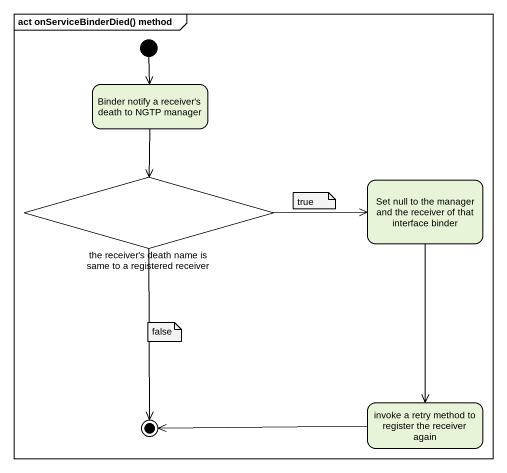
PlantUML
@startuml
mainframe act onServiceBinderDied() method
hide empty description
state "Binder notify a receiver's death to NGTP manager" as Binder_notify_a_receiver_s
state "the receiver's death name is same to a registered receiver" as the_receiver_s_death_name <<choice>>
state "Set null to the manager and the receiver of that interface binder" as Set_null_to_the_manager_and
state "invoke a retry method to register the receiver again" as invoke_a_retry_method_to
[*] --> Binder_notify_a_receiver_s
Binder_notify_a_receiver_s --> the_receiver_s_death_name
the_receiver_s_death_name -right-> Set_null_to_the_manager_and
Set_null_to_the_manager_and --> invoke_a_retry_method_to
the_receiver_s_death_name --> [*]
invoke_a_retry_method_to -left-> [*]
note as N1
  true
end note
note as N2
  false
end note
@enduml
